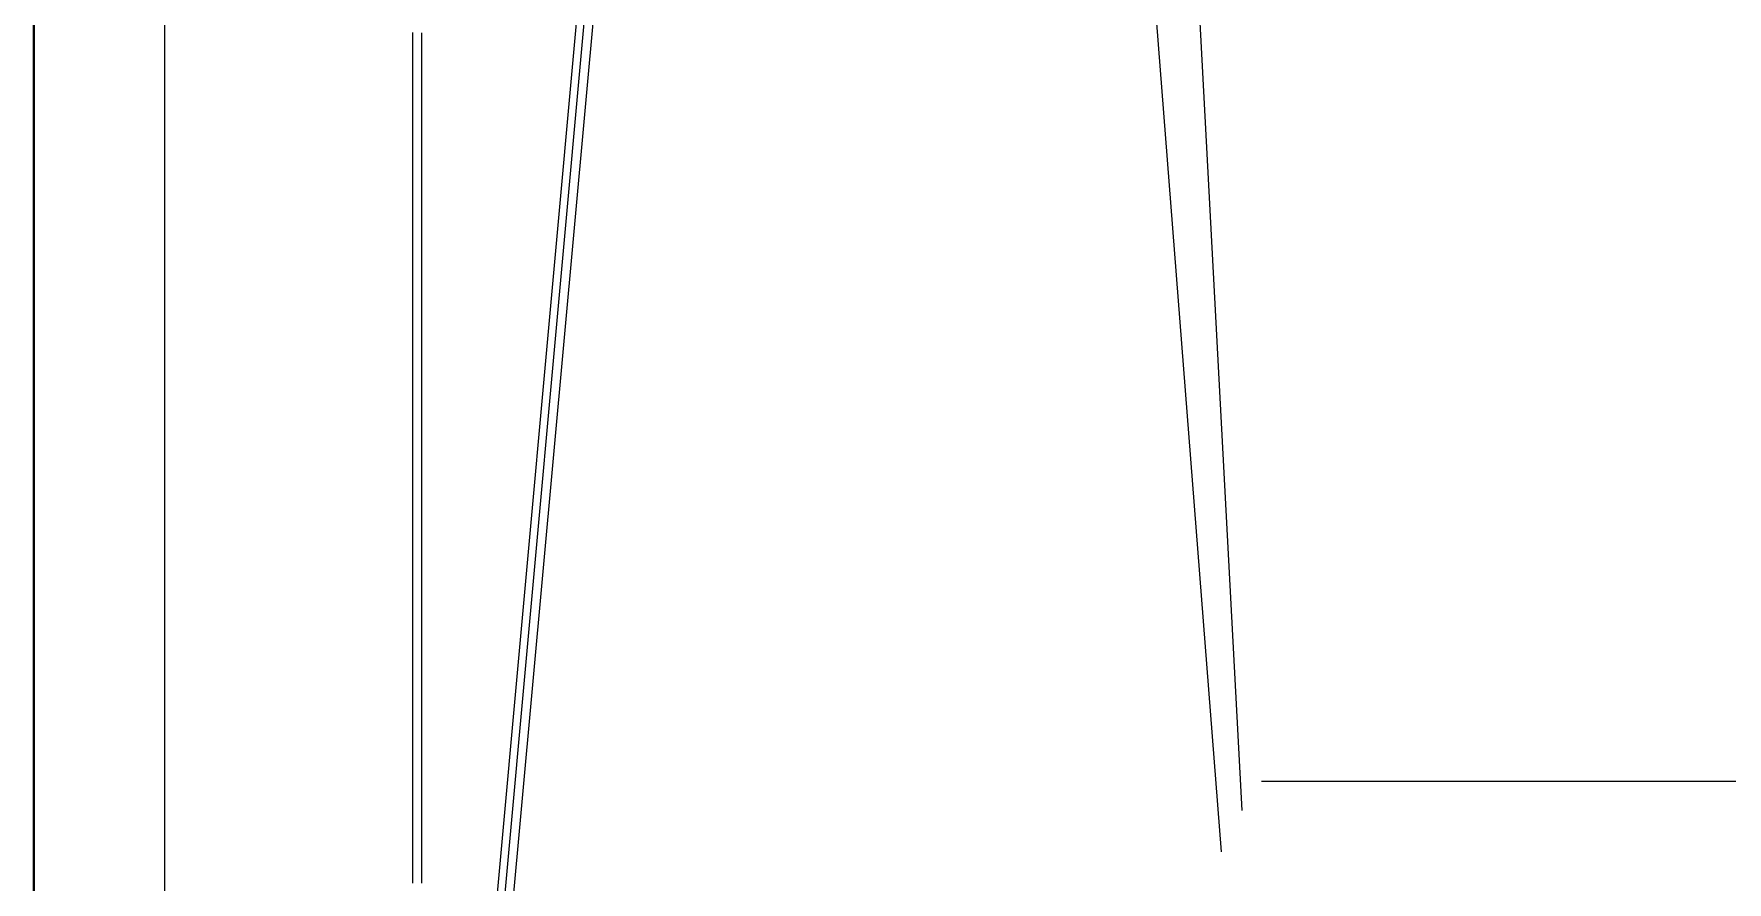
# Model space of a CAD drawing. Extents: x 65572 to 67208, y 30718 to 33598.
# Drawn here: x 66842.89 to 66849.36, y 32286.68 to 32289.92 of the extents above; entities that cross this region are included whole.
import ezdxf

# ---------------------------------------------------------------- set-up
doc = ezdxf.new("R2010")
doc.units = 0
doc.header["$LTSCALE"] = 0.5
doc.header["$MEASUREMENT"] = 0
for name, color, linetype, lineweight in [('Framing', 142, 'CONTINUOUS', 13), ('Layout', 154, 'CONTINUOUS', 5), ('Structure', 7, 'CONTINUOUS', 40)]:
    doc.layers.add(name, color=color, linetype=linetype, lineweight=lineweight)

msp = doc.modelspace()

# ---------------------------------------------------------------- linework, layer by layer
at = {"layer": 'Framing'}
msp.add_line((66843.3906, 32435.9142), (66843.3906, 32239.968), dxfattribs=at)
at = {"layer": 'Layout', "linetype": 'ByBlock'}
for p, q in [((66844.3383, 32283.0634), (66845.3383, 32294.0635)), ((66845.3383, 32293.755), (66844.3383, 32282.7549)), ((66845.3724, 32293.7576), (66844.3724, 32282.7576)), ((66847.5098, 32286.9487), (66847.1479, 32293.755)), ((66847.4308, 32286.7907), (66846.9303, 32293.2379)), ((66847.5845, 32287.0607), (66854.7846, 32287.0607))]:
    msp.add_line(p, q, dxfattribs=at)
at = {"layer": 'Layout', "linetype": 'ByBlock', "flags": 128}
msp.add_lwpolyline([(66844.3383, 32289.924), (66844.3383, 32289.9182), (66844.3383, 32289.9123), (66844.3383, 32289.9065), (66844.3383, 32289.9007), (66844.3383, 32289.8949), (66844.3383, 32289.889), (66844.3383, 32289.8832), (66844.3383, 32289.8774), (66844.3383, 32289.8716), (66844.3383, 32289.8657), (66844.3383, 32289.8599), (66844.3383, 32289.8541), (66844.3383, 32289.8483), (66844.3383, 32289.8424), (66844.3383, 32289.8366), (66844.3383, 32289.8308), (66844.3383, 32289.825), (66844.3383, 32289.8192), (66844.3383, 32289.8133), (66844.3383, 32289.8075), (66844.3383, 32289.8017), (66844.3383, 32289.7959), (66844.3383, 32289.79), (66844.3383, 32289.7842), (66844.3383, 32289.7784), (66844.3383, 32289.7726), (66844.3383, 32289.7667), (66844.3383, 32289.7609), (66844.3383, 32289.7551), (66844.3383, 32289.7493), (66844.3383, 32289.7434), (66844.3383, 32289.7376), (66844.3383, 32289.7318), (66844.3383, 32289.726), (66844.3383, 32289.7201), (66844.3383, 32289.7143), (66844.3383, 32289.7085), (66844.3383, 32289.7027), (66844.3383, 32289.6968), (66844.3383, 32289.691), (66844.3383, 32289.6852), (66844.3383, 32289.6794), (66844.3383, 32289.6736), (66844.3383, 32289.6677), (66844.3383, 32289.6619), (66844.3383, 32289.6561), (66844.3383, 32289.6503), (66844.3383, 32289.6444), (66844.3383, 32289.6386), (66844.3383, 32289.6328), (66844.3383, 32289.627), (66844.3383, 32289.6211), (66844.3383, 32289.6153), (66844.3383, 32289.6095), (66844.3383, 32289.6037), (66844.3383, 32289.5978), (66844.3383, 32289.592), (66844.3383, 32289.5862), (66844.3383, 32289.5804), (66844.3383, 32289.5745), (66844.3383, 32289.5687), (66844.3383, 32289.5629), (66844.3383, 32289.5571), (66844.3383, 32289.5512), (66844.3383, 32289.5457), (66844.3383, 32289.5405), (66844.3383, 32289.5353), (66844.3383, 32289.53), (66844.3383, 32289.5248), (66844.3383, 32289.5196), (66844.3383, 32289.5144), (66844.3383, 32289.5092), (66844.3383, 32289.5039), (66844.3383, 32289.4987), (66844.3383, 32289.4935), (66844.3383, 32289.4883), (66844.3383, 32289.483), (66844.3383, 32289.4778), (66844.3383, 32289.4726), (66844.3383, 32289.4674), (66844.3383, 32289.4621), (66844.3383, 32289.4569), (66844.3383, 32289.4517), (66844.3383, 32289.4465), (66844.3383, 32289.4412), (66844.3383, 32289.436), (66844.3383, 32289.4308), (66844.3383, 32289.4256), (66844.3383, 32289.4203), (66844.3383, 32289.4151), (66844.3383, 32289.4099), (66844.3383, 32289.4047), (66844.3383, 32289.3994), (66844.3383, 32289.3942), (66844.3383, 32289.389), (66844.3383, 32289.3838), (66844.3383, 32289.3785), (66844.3383, 32289.3733), (66844.3383, 32289.3681), (66844.3383, 32289.3629), (66844.3383, 32289.3576), (66844.3383, 32289.3524), (66844.3383, 32289.3472), (66844.3383, 32289.342), (66844.3383, 32289.3367), (66844.3383, 32289.3315), (66844.3383, 32289.3263), (66844.3383, 32289.3211), (66844.3383, 32289.3158), (66844.3383, 32289.3106), (66844.3383, 32289.3054), (66844.3383, 32289.3002), (66844.3383, 32289.2949), (66844.3383, 32289.2897), (66844.3383, 32289.2845), (66844.3383, 32289.2793), (66844.3383, 32289.274), (66844.3383, 32289.2688), (66844.3383, 32289.2636), (66844.3383, 32289.2584), (66844.3383, 32289.2531), (66844.3383, 32289.2479), (66844.3383, 32289.2427), (66844.3383, 32289.2375), (66844.3383, 32289.2322), (66844.3383, 32289.227), (66844.3383, 32289.2218), (66844.3383, 32289.2166), (66844.3383, 32289.2114), (66844.3383, 32289.2061), (66844.3383, 32289.2009), (66844.3383, 32289.1957), (66844.3383, 32289.1905), (66844.3383, 32289.1852), (66844.3383, 32289.18), (66844.3383, 32289.1748), (66844.3383, 32289.1696), (66844.3383, 32289.1643), (66844.3383, 32289.1591), (66844.3383, 32289.1539), (66844.3383, 32289.1487), (66844.3383, 32289.1434), (66844.3383, 32289.1382), (66844.3383, 32289.133), (66844.3383, 32289.1278), (66844.3383, 32289.1225), (66844.3383, 32289.1173), (66844.3383, 32289.1121), (66844.3383, 32289.1069), (66844.3383, 32289.1016), (66844.3383, 32289.0964), (66844.3383, 32289.0912), (66844.3383, 32289.086), (66844.3383, 32289.0807), (66844.3383, 32289.0755), (66844.3383, 32289.0703), (66844.3383, 32289.0651), (66844.3383, 32289.0598), (66844.3383, 32289.0546), (66844.3383, 32289.0494), (66844.3383, 32289.0442), (66844.3383, 32289.0389), (66844.3383, 32289.0337), (66844.3383, 32289.0285), (66844.3383, 32289.0233), (66844.3383, 32289.018), (66844.3383, 32289.0128), (66844.3383, 32289.0076), (66844.3383, 32289.0024), (66844.3383, 32288.9971), (66844.3383, 32288.9919), (66844.3383, 32288.9867), (66844.3383, 32288.9815), (66844.3383, 32288.9762), (66844.3383, 32288.971), (66844.3383, 32288.9658), (66844.3383, 32288.9606), (66844.3383, 32288.9553), (66844.3383, 32288.9501), (66844.3383, 32288.9449), (66844.3383, 32288.9397), (66844.3383, 32288.9345), (66844.3383, 32288.9292), (66844.3383, 32288.924), (66844.3383, 32288.9188), (66844.3383, 32288.9136), (66844.3383, 32288.9083), (66844.3383, 32288.9031), (66844.3383, 32288.8979), (66844.3383, 32288.8927), (66844.3383, 32288.8874), (66844.3383, 32288.8822), (66844.3383, 32288.877), (66844.3383, 32288.8718), (66844.3383, 32288.8665), (66844.3383, 32288.8613), (66844.3383, 32288.8561), (66844.3383, 32288.8509), (66844.3383, 32288.8456), (66844.3383, 32288.8404), (66844.3383, 32288.8352), (66844.3383, 32288.83), (66844.3383, 32288.8247), (66844.3383, 32288.8195), (66844.3383, 32288.8143), (66844.3383, 32288.8091), (66844.3383, 32288.8038), (66844.3383, 32288.7986), (66844.3383, 32288.7934), (66844.3383, 32288.7882), (66844.3383, 32288.7829), (66844.3383, 32288.7777), (66844.3383, 32288.7725), (66844.3383, 32288.7673), (66844.3383, 32288.762), (66844.3383, 32288.7568), (66844.3383, 32288.7516), (66844.3383, 32288.7464), (66844.3383, 32288.7411), (66844.3383, 32288.7359), (66844.3383, 32288.7307), (66844.3383, 32288.7255), (66844.3383, 32288.7202), (66844.3383, 32288.715), (66844.3383, 32288.7098), (66844.3383, 32288.7046), (66844.3383, 32288.6993), (66844.3383, 32288.6941), (66844.3383, 32288.6889), (66844.3383, 32288.6837), (66844.3383, 32288.6784), (66844.3383, 32288.6732), (66844.3383, 32288.668), (66844.3383, 32288.6628), (66844.3383, 32288.6576), (66844.3383, 32288.6523), (66844.3383, 32288.6471), (66844.3383, 32288.6419), (66844.3383, 32288.6367), (66844.3383, 32288.6314), (66844.3383, 32288.6262), (66844.3383, 32288.621), (66844.3383, 32288.6158), (66844.3383, 32288.6105), (66844.3383, 32288.6053), (66844.3383, 32288.6001), (66844.3383, 32288.5949), (66844.3383, 32288.5896), (66844.3383, 32288.5844), (66844.3383, 32288.5792), (66844.3383, 32288.574), (66844.3383, 32288.5687), (66844.3383, 32288.5635), (66844.3383, 32288.5583), (66844.3383, 32288.5531), (66844.3383, 32288.5478), (66844.3383, 32288.5426), (66844.3383, 32288.5374), (66844.3383, 32288.5322), (66844.3383, 32288.5269), (66844.3383, 32288.5217), (66844.3383, 32288.5165), (66844.3383, 32288.5113), (66844.3383, 32288.506), (66844.3383, 32288.5008), (66844.3383, 32288.4956), (66844.3383, 32288.4904), (66844.3383, 32288.4851), (66844.3383, 32288.4799), (66844.3383, 32288.4747), (66844.3383, 32288.4695), (66844.3383, 32288.4642), (66844.3383, 32288.459), (66844.3383, 32288.4538), (66844.3383, 32288.4486), (66844.3383, 32288.4433), (66844.3383, 32288.4381), (66844.3383, 32288.4329), (66844.3383, 32288.4277), (66844.3383, 32288.4224), (66844.3383, 32288.4172), (66844.3383, 32288.412), (66844.3383, 32288.4068), (66844.3383, 32288.4015), (66844.3383, 32288.3963), (66844.3383, 32288.3911), (66844.3383, 32288.3859), (66844.3383, 32288.3807), (66844.3383, 32288.3754), (66844.3383, 32288.3702), (66844.3383, 32288.365), (66844.3383, 32288.3598), (66844.3383, 32288.3545), (66844.3383, 32288.3493), (66844.3383, 32288.3441), (66844.3383, 32288.3389), (66844.3383, 32288.3336), (66844.3383, 32288.3284), (66844.3383, 32288.3232), (66844.3383, 32288.318), (66844.3383, 32288.3127), (66844.3383, 32288.3075), (66844.3383, 32288.3023), (66844.3383, 32288.2971), (66844.3383, 32288.2918), (66844.3383, 32288.2866), (66844.3383, 32288.2814), (66844.3383, 32288.2762), (66844.3383, 32288.2709), (66844.3383, 32288.2657), (66844.3383, 32288.2605), (66844.3383, 32288.2553), (66844.3383, 32288.25), (66844.3383, 32288.2448), (66844.3383, 32288.2396), (66844.3383, 32288.2344), (66844.3383, 32288.2291), (66844.3383, 32288.2239), (66844.3383, 32288.2187), (66844.3383, 32288.2135), (66844.3383, 32288.2082), (66844.3383, 32288.203), (66844.3383, 32288.1978), (66844.3383, 32288.1926), (66844.3383, 32288.1873), (66844.3383, 32288.1821), (66844.3383, 32288.1769), (66844.3383, 32288.1717), (66844.3383, 32288.1664), (66844.3383, 32288.1612), (66844.3383, 32288.156), (66844.3383, 32288.1508), (66844.3383, 32288.1455), (66844.3383, 32288.1403), (66844.3383, 32288.1351), (66844.3383, 32288.1299), (66844.3383, 32288.1246), (66844.3383, 32288.1194), (66844.3383, 32288.1142), (66844.3383, 32288.109), (66844.3383, 32288.1038), (66844.3383, 32288.0985), (66844.3383, 32288.0933), (66844.3383, 32288.0881), (66844.3383, 32288.0829), (66844.3383, 32288.0776), (66844.3383, 32288.0724), (66844.3383, 32288.0672), (66844.3383, 32288.062), (66844.3383, 32288.0567), (66844.3383, 32288.0515), (66844.3383, 32288.0463), (66844.3383, 32288.0411), (66844.3383, 32288.0358), (66844.3383, 32288.0306), (66844.3383, 32288.0254), (66844.3383, 32288.0202), (66844.3383, 32288.0149), (66844.3383, 32288.0097), (66844.3383, 32288.0045), (66844.3383, 32287.9993), (66844.3383, 32287.994), (66844.3383, 32287.9888), (66844.3383, 32287.9836), (66844.3383, 32287.9784), (66844.3383, 32287.9731), (66844.3383, 32287.9679), (66844.3383, 32287.9627), (66844.3383, 32287.9575), (66844.3383, 32287.9522), (66844.3383, 32287.947), (66844.3383, 32287.9418), (66844.3383, 32287.9366), (66844.3383, 32287.9313), (66844.3383, 32287.9261), (66844.3383, 32287.9209), (66844.3383, 32287.9157), (66844.3383, 32287.9104), (66844.3383, 32287.9052), (66844.3383, 32287.9), (66844.3383, 32287.8948), (66844.3383, 32287.8895), (66844.3383, 32287.8843), (66844.3383, 32287.8791), (66844.3383, 32287.8739), (66844.3383, 32287.8686), (66844.3383, 32287.8634), (66844.3383, 32287.8582), (66844.3383, 32287.853), (66844.3383, 32287.8477), (66844.3383, 32287.8425), (66844.3383, 32287.8373), (66844.3383, 32287.8321), (66844.3383, 32287.8269), (66844.3383, 32287.8216), (66844.3383, 32287.8164), (66844.3383, 32287.8112), (66844.3383, 32287.806), (66844.3383, 32287.8007), (66844.3383, 32287.7955), (66844.3383, 32287.7903), (66844.3383, 32287.7851), (66844.3383, 32287.7798), (66844.3383, 32287.7746), (66844.3383, 32287.7694), (66844.3383, 32287.7642), (66844.3383, 32287.7589), (66844.3383, 32287.7537), (66844.3383, 32287.7485), (66844.3383, 32287.7433), (66844.3383, 32287.738), (66844.3383, 32287.7328), (66844.3383, 32287.7276), (66844.3383, 32287.7224), (66844.3383, 32287.7171), (66844.3383, 32287.7119), (66844.3383, 32287.7067), (66844.3383, 32287.7015), (66844.3383, 32287.6962), (66844.3383, 32287.691), (66844.3383, 32287.6858), (66844.3383, 32287.6806), (66844.3383, 32287.6753), (66844.3383, 32287.6701), (66844.3383, 32287.6649), (66844.3383, 32287.6597), (66844.3383, 32287.6544), (66844.3383, 32287.6492), (66844.3383, 32287.644), (66844.3383, 32287.6388), (66844.3383, 32287.6335), (66844.3383, 32287.6283), (66844.3383, 32287.6231), (66844.3383, 32287.6179), (66844.3383, 32287.6126), (66844.3383, 32287.6074), (66844.3383, 32287.6022), (66844.3383, 32287.597), (66844.3383, 32287.5917), (66844.3383, 32287.5865), (66844.3383, 32287.5813), (66844.3383, 32287.5761), (66844.3383, 32287.5708), (66844.3383, 32287.5656), (66844.3383, 32287.5604), (66844.3383, 32287.5552), (66844.3383, 32287.55), (66844.3383, 32287.5447), (66844.3383, 32287.5395), (66844.3383, 32287.5343), (66844.3383, 32287.5291), (66844.3383, 32287.5238), (66844.3383, 32287.5186), (66844.3383, 32287.5134), (66844.3383, 32287.5082), (66844.3383, 32287.5029), (66844.3383, 32287.4977), (66844.3383, 32287.4925), (66844.3383, 32287.4873), (66844.3383, 32287.482), (66844.3383, 32287.4768), (66844.3383, 32287.4716), (66844.3383, 32287.4664), (66844.3383, 32287.4611), (66844.3383, 32287.4559), (66844.3383, 32287.4507), (66844.3383, 32287.4455), (66844.3383, 32287.4402), (66844.3383, 32287.435), (66844.3383, 32287.4298), (66844.3383, 32287.4246), (66844.3383, 32287.4193), (66844.3383, 32287.4141), (66844.3383, 32287.4089), (66844.3383, 32287.4037), (66844.3383, 32287.3984), (66844.3383, 32287.3932), (66844.3383, 32287.388), (66844.3383, 32287.3828), (66844.3383, 32287.3775), (66844.3383, 32287.3723), (66844.3383, 32287.3671), (66844.3383, 32287.3619), (66844.3383, 32287.3566), (66844.3383, 32287.3514), (66844.3383, 32287.3462), (66844.3383, 32287.341), (66844.3383, 32287.3357), (66844.3383, 32287.3305), (66844.3383, 32287.3253), (66844.3383, 32287.3201), (66844.3383, 32287.3148), (66844.3383, 32287.3096), (66844.3383, 32287.3044), (66844.3383, 32287.2992), (66844.3383, 32287.2939), (66844.3383, 32287.2887), (66844.3383, 32287.2835), (66844.3383, 32287.2783), (66844.3383, 32287.2731), (66844.3383, 32287.2687), (66844.3383, 32287.2643), (66844.3383, 32287.26), (66844.3383, 32287.2556), (66844.3383, 32287.2512), (66844.3383, 32287.2469), (66844.3383, 32287.2425), (66844.3383, 32287.2381), (66844.3383, 32287.2338), (66844.3383, 32287.2294), (66844.3383, 32287.2251), (66844.3383, 32287.2207), (66844.3383, 32287.2163), (66844.3383, 32287.212), (66844.3383, 32287.2076), (66844.3383, 32287.2032), (66844.3383, 32287.1989), (66844.3383, 32287.1945), (66844.3383, 32287.1902), (66844.3383, 32287.1858), (66844.3383, 32287.1814), (66844.3383, 32287.1771), (66844.3383, 32287.1727), (66844.3383, 32287.1683), (66844.3383, 32287.164), (66844.3383, 32287.1596), (66844.3383, 32287.1552), (66844.3383, 32287.1509), (66844.3383, 32287.1465), (66844.3383, 32287.1422), (66844.3383, 32287.1378), (66844.3383, 32287.1334), (66844.3383, 32287.1291), (66844.3383, 32287.1247), (66844.3383, 32287.1203), (66844.3383, 32287.116), (66844.3383, 32287.1116), (66844.3383, 32287.1073), (66844.3383, 32287.1029), (66844.3383, 32287.0985), (66844.3383, 32287.0942), (66844.3383, 32287.0898), (66844.3383, 32287.0854), (66844.3383, 32287.0811), (66844.3383, 32287.0767), (66844.3383, 32287.0723), (66844.3383, 32287.068), (66844.3383, 32287.0636), (66844.3383, 32287.0593), (66844.3383, 32287.0549), (66844.3383, 32287.0505), (66844.3383, 32287.0462), (66844.3383, 32287.0418), (66844.3383, 32287.0374), (66844.3383, 32287.0331), (66844.3383, 32287.0287), (66844.3383, 32287.0244), (66844.3383, 32287.02), (66844.3383, 32287.0156), (66844.3383, 32287.0113), (66844.3383, 32287.0069), (66844.3383, 32287.0025), (66844.3383, 32286.9982), (66844.3383, 32286.9938), (66844.3383, 32286.9895), (66844.3383, 32286.9851), (66844.3383, 32286.9807), (66844.3383, 32286.9764), (66844.3383, 32286.972), (66844.3383, 32286.9676), (66844.3383, 32286.9633), (66844.3383, 32286.9589), (66844.3383, 32286.9545), (66844.3383, 32286.9502), (66844.3383, 32286.9458), (66844.3383, 32286.9415), (66844.3383, 32286.9371), (66844.3383, 32286.9327), (66844.3383, 32286.9284), (66844.3383, 32286.924), (66844.3383, 32286.9196), (66844.3383, 32286.9153), (66844.3383, 32286.9109), (66844.3383, 32286.9066), (66844.3383, 32286.9022), (66844.3383, 32286.8978), (66844.3383, 32286.8935), (66844.3383, 32286.8891), (66844.3383, 32286.8847), (66844.3383, 32286.8804), (66844.3383, 32286.876), (66844.3383, 32286.8716), (66844.3383, 32286.8673), (66844.3383, 32286.8629), (66844.3383, 32286.8586), (66844.3383, 32286.8542), (66844.3383, 32286.8498), (66844.3383, 32286.8455), (66844.3383, 32286.8411), (66844.3383, 32286.8367), (66844.3383, 32286.8324), (66844.3383, 32286.828), (66844.3383, 32286.8237), (66844.3383, 32286.8193), (66844.3383, 32286.8149), (66844.3383, 32286.8106), (66844.3383, 32286.8062), (66844.3383, 32286.8018), (66844.3383, 32286.7975), (66844.3383, 32286.7931), (66844.3383, 32286.7888), (66844.3383, 32286.7844), (66844.3383, 32286.78), (66844.3383, 32286.7757), (66844.3383, 32286.7713), (66844.3383, 32286.7669), (66844.3383, 32286.7626), (66844.3383, 32286.7582), (66844.3383, 32286.7538), (66844.3383, 32286.7495), (66844.3383, 32286.7451), (66844.3383, 32286.7408), (66844.3383, 32286.7364), (66844.3383, 32286.732), (66844.3383, 32286.7277), (66844.3383, 32286.7233), (66844.3383, 32286.7189), (66844.3383, 32286.7146), (66844.3383, 32286.7102), (66844.3383, 32286.7059), (66844.3383, 32286.7015), (66844.3383, 32286.6971), (66844.3383, 32286.6928), (66844.3383, 32286.6884), (66844.3383, 32286.684), (66844.3383, 32286.6797), (66844.3383, 32286.6753), (66844.3383, 32286.6709)], dxfattribs=at)
at = {"layer": 'Layout', "linetype": 'ByBlock'}
msp.add_lwpolyline([(66844.3724, 32289.9229), (66844.3724, 32289.9171), (66844.3724, 32289.9114), (66844.3724, 32289.9057), (66844.3724, 32289.9), (66844.3724, 32289.8943), (66844.3724, 32289.8886), (66844.3724, 32289.8829), (66844.3724, 32289.8772), (66844.3724, 32289.8715), (66844.3724, 32289.8658), (66844.3724, 32289.8601), (66844.3724, 32289.8543), (66844.3724, 32289.8486), (66844.3724, 32289.8429), (66844.3724, 32289.8372), (66844.3724, 32289.8315), (66844.3724, 32289.8258), (66844.3724, 32289.8201), (66844.3724, 32289.8144), (66844.3724, 32289.8087), (66844.3724, 32289.803), (66844.3724, 32289.7973), (66844.3724, 32289.7916), (66844.3724, 32289.7858), (66844.3724, 32289.7801), (66844.3724, 32289.7744), (66844.3724, 32289.7687), (66844.3724, 32289.763), (66844.3724, 32289.7573), (66844.3724, 32289.7516), (66844.3724, 32289.7459), (66844.3724, 32289.7402), (66844.3724, 32289.7345), (66844.3724, 32289.7288), (66844.3724, 32289.7231), (66844.3724, 32289.7173), (66844.3724, 32289.7116), (66844.3724, 32289.7059), (66844.3724, 32289.7002), (66844.3724, 32289.6945), (66844.3724, 32289.6888), (66844.3724, 32289.6831), (66844.3724, 32289.6774), (66844.3724, 32289.6717), (66844.3724, 32289.666), (66844.3724, 32289.6603), (66844.3724, 32289.6545), (66844.3724, 32289.6488), (66844.3724, 32289.6431), (66844.3724, 32289.6374), (66844.3724, 32289.6317), (66844.3724, 32289.626), (66844.3724, 32289.6203), (66844.3724, 32289.6146), (66844.3724, 32289.6089), (66844.3724, 32289.6032), (66844.3724, 32289.5975), (66844.3724, 32289.5918), (66844.3724, 32289.586), (66844.3724, 32289.5803), (66844.3724, 32289.5746), (66844.3724, 32289.5689), (66844.3724, 32289.5632), (66844.3724, 32289.5575), (66844.3724, 32289.5518), (66844.3724, 32289.5463), (66844.3724, 32289.5409), (66844.3724, 32289.5355), (66844.3724, 32289.5301), (66844.3724, 32289.5247), (66844.3724, 32289.5193), (66844.3724, 32289.5139), (66844.3724, 32289.5085), (66844.3724, 32289.5031), (66844.3724, 32289.4977), (66844.3724, 32289.4923), (66844.3724, 32289.4869), (66844.3724, 32289.4814), (66844.3724, 32289.476), (66844.3724, 32289.4706), (66844.3724, 32289.4652), (66844.3724, 32289.4598), (66844.3724, 32289.4544), (66844.3724, 32289.449), (66844.3724, 32289.4436), (66844.3724, 32289.4382), (66844.3724, 32289.4328), (66844.3724, 32289.4274), (66844.3724, 32289.422), (66844.3724, 32289.4165), (66844.3724, 32289.4111), (66844.3724, 32289.4057), (66844.3724, 32289.4003), (66844.3724, 32289.3949), (66844.3724, 32289.3895), (66844.3724, 32289.3841), (66844.3724, 32289.3787), (66844.3724, 32289.3733), (66844.3724, 32289.3679), (66844.3724, 32289.3625), (66844.3724, 32289.3571), (66844.3724, 32289.3517), (66844.3724, 32289.3462), (66844.3724, 32289.3408), (66844.3724, 32289.3354), (66844.3724, 32289.33), (66844.3724, 32289.3246), (66844.3724, 32289.3192), (66844.3724, 32289.3138), (66844.3724, 32289.3084), (66844.3724, 32289.303), (66844.3724, 32289.2976), (66844.3724, 32289.2922), (66844.3724, 32289.2868), (66844.3724, 32289.2813), (66844.3724, 32289.2759), (66844.3724, 32289.2705), (66844.3724, 32289.2651), (66844.3724, 32289.2597), (66844.3724, 32289.2543), (66844.3724, 32289.2489), (66844.3724, 32289.2435), (66844.3724, 32289.2381), (66844.3724, 32289.2327), (66844.3724, 32289.2273), (66844.3724, 32289.2219), (66844.3724, 32289.2165), (66844.3724, 32289.211), (66844.3724, 32289.2056), (66844.3724, 32289.2002), (66844.3724, 32289.1948), (66844.3724, 32289.1894), (66844.3724, 32289.184), (66844.3724, 32289.1786), (66844.3724, 32289.1732), (66844.3724, 32289.1678), (66844.3724, 32289.1624), (66844.3724, 32289.157), (66844.3724, 32289.1516), (66844.3724, 32289.1462), (66844.3724, 32289.1407), (66844.3724, 32289.1353), (66844.3724, 32289.1299), (66844.3724, 32289.1245), (66844.3724, 32289.1191), (66844.3724, 32289.1137), (66844.3724, 32289.1083), (66844.3724, 32289.1029), (66844.3724, 32289.0975), (66844.3724, 32289.0921), (66844.3724, 32289.0867), (66844.3724, 32289.0813), (66844.3724, 32289.0758), (66844.3724, 32289.0704), (66844.3724, 32289.065), (66844.3724, 32289.0596), (66844.3724, 32289.0542), (66844.3724, 32289.0488), (66844.3724, 32289.0434), (66844.3724, 32289.038), (66844.3724, 32289.0326), (66844.3724, 32289.0272), (66844.3724, 32289.0218), (66844.3724, 32289.0164), (66844.3724, 32289.011), (66844.3724, 32289.0055), (66844.3724, 32289.0001), (66844.3724, 32288.9947), (66844.3724, 32288.9893), (66844.3724, 32288.9839), (66844.3724, 32288.9785), (66844.3724, 32288.9731), (66844.3724, 32288.9677), (66844.3724, 32288.9623), (66844.3724, 32288.9569), (66844.3724, 32288.9515), (66844.3724, 32288.9461), (66844.3724, 32288.9406), (66844.3724, 32288.9352), (66844.3724, 32288.9298), (66844.3724, 32288.9244), (66844.3724, 32288.919), (66844.3724, 32288.9136), (66844.3724, 32288.9082), (66844.3724, 32288.9028), (66844.3724, 32288.8974), (66844.3724, 32288.892), (66844.3724, 32288.8866), (66844.3724, 32288.8812), (66844.3724, 32288.8758), (66844.3724, 32288.8703), (66844.3724, 32288.8649), (66844.3724, 32288.8595), (66844.3724, 32288.8541), (66844.3724, 32288.8487), (66844.3724, 32288.8433), (66844.3724, 32288.8379), (66844.3724, 32288.8325), (66844.3724, 32288.8271), (66844.3724, 32288.8217), (66844.3724, 32288.8163), (66844.3724, 32288.8109), (66844.3724, 32288.8054), (66844.3724, 32288.8), (66844.3724, 32288.7946), (66844.3724, 32288.7892), (66844.3724, 32288.7838), (66844.3724, 32288.7784), (66844.3724, 32288.773), (66844.3724, 32288.7676), (66844.3724, 32288.7622), (66844.3724, 32288.7568), (66844.3724, 32288.7514), (66844.3724, 32288.746), (66844.3724, 32288.7406), (66844.3724, 32288.7351), (66844.3724, 32288.7297), (66844.3724, 32288.7243), (66844.3724, 32288.7189), (66844.3724, 32288.7135), (66844.3724, 32288.7081), (66844.3724, 32288.7027), (66844.3724, 32288.6973), (66844.3724, 32288.6919), (66844.3724, 32288.6865), (66844.3724, 32288.6811), (66844.3724, 32288.6757), (66844.3724, 32288.6702), (66844.3724, 32288.6648), (66844.3724, 32288.6594), (66844.3724, 32288.654), (66844.3724, 32288.6486), (66844.3724, 32288.6432), (66844.3724, 32288.6378), (66844.3724, 32288.6324), (66844.3724, 32288.627), (66844.3724, 32288.6216), (66844.3724, 32288.6162), (66844.3724, 32288.6108), (66844.3724, 32288.6054), (66844.3724, 32288.5999), (66844.3724, 32288.5945), (66844.3724, 32288.5891), (66844.3724, 32288.5837), (66844.3724, 32288.5783), (66844.3724, 32288.5729), (66844.3724, 32288.5675), (66844.3724, 32288.5621), (66844.3724, 32288.5567), (66844.3724, 32288.5513), (66844.3724, 32288.5459), (66844.3724, 32288.5405), (66844.3724, 32288.535), (66844.3724, 32288.5296), (66844.3724, 32288.5242), (66844.3724, 32288.5188), (66844.3724, 32288.5134), (66844.3724, 32288.508), (66844.3724, 32288.5026), (66844.3724, 32288.4972), (66844.3724, 32288.4918), (66844.3724, 32288.4864), (66844.3724, 32288.481), (66844.3724, 32288.4756), (66844.3724, 32288.4702), (66844.3724, 32288.4647), (66844.3724, 32288.4593), (66844.3724, 32288.4539), (66844.3724, 32288.4485), (66844.3724, 32288.4431), (66844.3724, 32288.4377), (66844.3724, 32288.4323), (66844.3724, 32288.4269), (66844.3724, 32288.4215), (66844.3724, 32288.4161), (66844.3724, 32288.4107), (66844.3724, 32288.4053), (66844.3724, 32288.3998), (66844.3724, 32288.3944), (66844.3724, 32288.389), (66844.3724, 32288.3836), (66844.3724, 32288.3782), (66844.3724, 32288.3728), (66844.3724, 32288.3678), (66844.3724, 32288.3628), (66844.3724, 32288.3577), (66844.3724, 32288.3527), (66844.3724, 32288.3476), (66844.3724, 32288.3426), (66844.3724, 32288.3376), (66844.3724, 32288.3325), (66844.3724, 32288.3275), (66844.3724, 32288.3224), (66844.3724, 32288.3174), (66844.3724, 32288.3124), (66844.3724, 32288.3073), (66844.3724, 32288.3023), (66844.3724, 32288.2972), (66844.3724, 32288.2922), (66844.3724, 32288.2872), (66844.3724, 32288.2821), (66844.3724, 32288.2771), (66844.3724, 32288.272), (66844.3724, 32288.267), (66844.3724, 32288.262), (66844.3724, 32288.2569), (66844.3724, 32288.2519), (66844.3724, 32288.2469), (66844.3724, 32288.2418), (66844.3724, 32288.2368), (66844.3724, 32288.2317), (66844.3724, 32288.2267), (66844.3724, 32288.2217), (66844.3724, 32288.2166), (66844.3724, 32288.2116), (66844.3724, 32288.2065), (66844.3724, 32288.2015), (66844.3724, 32288.1965), (66844.3724, 32288.1914), (66844.3724, 32288.1864), (66844.3724, 32288.1813), (66844.3724, 32288.1763), (66844.3724, 32288.1713), (66844.3724, 32288.1662), (66844.3724, 32288.1612), (66844.3724, 32288.1561), (66844.3724, 32288.1511), (66844.3724, 32288.1461), (66844.3724, 32288.141), (66844.3724, 32288.136), (66844.3724, 32288.1309), (66844.3724, 32288.1259), (66844.3724, 32288.1209), (66844.3724, 32288.1158), (66844.3724, 32288.1108), (66844.3724, 32288.1058), (66844.3724, 32288.1007), (66844.3724, 32288.0957), (66844.3724, 32288.0906), (66844.3724, 32288.0856), (66844.3724, 32288.0806), (66844.3724, 32288.0755), (66844.3724, 32288.0705), (66844.3724, 32288.0654), (66844.3724, 32288.0604), (66844.3724, 32288.0554), (66844.3724, 32288.0503), (66844.3724, 32288.0453), (66844.3724, 32288.0402), (66844.3724, 32288.0352), (66844.3724, 32288.0302), (66844.3724, 32288.0251), (66844.3724, 32288.0201), (66844.3724, 32288.015), (66844.3724, 32288.01), (66844.3724, 32288.005), (66844.3724, 32287.9999), (66844.3724, 32287.9949), (66844.3724, 32287.9898), (66844.3724, 32287.9848), (66844.3724, 32287.9798), (66844.3724, 32287.9747), (66844.3724, 32287.9697), (66844.3724, 32287.9647), (66844.3724, 32287.9596), (66844.3724, 32287.9546), (66844.3724, 32287.9495), (66844.3724, 32287.9445), (66844.3724, 32287.9395), (66844.3724, 32287.9344), (66844.3724, 32287.9294), (66844.3724, 32287.9243), (66844.3724, 32287.9193), (66844.3724, 32287.9143), (66844.3724, 32287.9092), (66844.3724, 32287.9042), (66844.3724, 32287.8991), (66844.3724, 32287.8941), (66844.3724, 32287.8891), (66844.3724, 32287.884), (66844.3724, 32287.879), (66844.3724, 32287.8739), (66844.3724, 32287.8689), (66844.3724, 32287.8639), (66844.3724, 32287.8588), (66844.3724, 32287.8538), (66844.3724, 32287.8487), (66844.3724, 32287.8437), (66844.3724, 32287.8387), (66844.3724, 32287.8336), (66844.3724, 32287.8286), (66844.3724, 32287.8235), (66844.3724, 32287.8185), (66844.3724, 32287.8135), (66844.3724, 32287.8084), (66844.3724, 32287.8034), (66844.3724, 32287.7984), (66844.3724, 32287.7933), (66844.3724, 32287.7883), (66844.3724, 32287.7832), (66844.3724, 32287.7782), (66844.3724, 32287.7732), (66844.3724, 32287.7681), (66844.3724, 32287.7631), (66844.3724, 32287.758), (66844.3724, 32287.753), (66844.3724, 32287.748), (66844.3724, 32287.7429), (66844.3724, 32287.7379), (66844.3724, 32287.7328), (66844.3724, 32287.7278), (66844.3724, 32287.7228), (66844.3724, 32287.7177), (66844.3724, 32287.7127), (66844.3724, 32287.7076), (66844.3724, 32287.7026), (66844.3724, 32287.6976), (66844.3724, 32287.6925), (66844.3724, 32287.6875), (66844.3724, 32287.6824), (66844.3724, 32287.6774), (66844.3724, 32287.6724), (66844.3724, 32287.6673), (66844.3724, 32287.6623), (66844.3724, 32287.6573), (66844.3724, 32287.6522), (66844.3724, 32287.6472), (66844.3724, 32287.6421), (66844.3724, 32287.6371), (66844.3724, 32287.6321), (66844.3724, 32287.627), (66844.3724, 32287.622), (66844.3724, 32287.6169), (66844.3724, 32287.6119), (66844.3724, 32287.6069), (66844.3724, 32287.6018), (66844.3724, 32287.5968), (66844.3724, 32287.5917), (66844.3724, 32287.5867), (66844.3724, 32287.5817), (66844.3724, 32287.5766), (66844.3724, 32287.5716), (66844.3724, 32287.5665), (66844.3724, 32287.5615), (66844.3724, 32287.5565), (66844.3724, 32287.5514), (66844.3724, 32287.5464), (66844.3724, 32287.5413), (66844.3724, 32287.5363), (66844.3724, 32287.5313), (66844.3724, 32287.5262), (66844.3724, 32287.5212), (66844.3724, 32287.5162), (66844.3724, 32287.5111), (66844.3724, 32287.5061), (66844.3724, 32287.501), (66844.3724, 32287.496), (66844.3724, 32287.491), (66844.3724, 32287.4859), (66844.3724, 32287.4809), (66844.3724, 32287.4758), (66844.3724, 32287.4708), (66844.3724, 32287.4658), (66844.3724, 32287.4607), (66844.3724, 32287.4557), (66844.3724, 32287.4506), (66844.3724, 32287.4456), (66844.3724, 32287.4406), (66844.3724, 32287.4355), (66844.3724, 32287.4305), (66844.3724, 32287.4254), (66844.3724, 32287.4204), (66844.3724, 32287.4154), (66844.3724, 32287.4103), (66844.3724, 32287.4053), (66844.3724, 32287.4002), (66844.3724, 32287.3952), (66844.3724, 32287.3902), (66844.3724, 32287.3851), (66844.3724, 32287.3801), (66844.3724, 32287.3751), (66844.3724, 32287.37), (66844.3724, 32287.365), (66844.3724, 32287.3599), (66844.3724, 32287.3549), (66844.3724, 32287.3499), (66844.3724, 32287.3448), (66844.3724, 32287.3398), (66844.3724, 32287.3347), (66844.3724, 32287.3297), (66844.3724, 32287.3247), (66844.3724, 32287.3196), (66844.3724, 32287.3146), (66844.3724, 32287.3095), (66844.3724, 32287.3045), (66844.3724, 32287.2995), (66844.3724, 32287.2944), (66844.3724, 32287.2894), (66844.3724, 32287.2843), (66844.3724, 32287.2793), (66844.3724, 32287.2744), (66844.3724, 32287.2698), (66844.3724, 32287.2652), (66844.3724, 32287.2606), (66844.3724, 32287.256), (66844.3724, 32287.2514), (66844.3724, 32287.2467), (66844.3724, 32287.2421), (66844.3724, 32287.2375), (66844.3724, 32287.2329), (66844.3724, 32287.2283), (66844.3724, 32287.2237), (66844.3724, 32287.2191), (66844.3724, 32287.2145), (66844.3724, 32287.2099), (66844.3724, 32287.2053), (66844.3724, 32287.2007), (66844.3724, 32287.1961), (66844.3724, 32287.1915), (66844.3724, 32287.1868), (66844.3724, 32287.1822), (66844.3724, 32287.1776), (66844.3724, 32287.173), (66844.3724, 32287.1684), (66844.3724, 32287.1638), (66844.3724, 32287.1592), (66844.3724, 32287.1546), (66844.3724, 32287.15), (66844.3724, 32287.1454), (66844.3724, 32287.1408), (66844.3724, 32287.1362), (66844.3724, 32287.1316), (66844.3724, 32287.127), (66844.3724, 32287.1223), (66844.3724, 32287.1177), (66844.3724, 32287.1131), (66844.3724, 32287.1085), (66844.3724, 32287.1039), (66844.3724, 32287.0993), (66844.3724, 32287.0947), (66844.3724, 32287.0901), (66844.3724, 32287.0855), (66844.3724, 32287.0809), (66844.3724, 32287.0763), (66844.3724, 32287.0717), (66844.3724, 32287.0671), (66844.3724, 32287.0625), (66844.3724, 32287.0578), (66844.3724, 32287.0532), (66844.3724, 32287.0486), (66844.3724, 32287.044), (66844.3724, 32287.0394), (66844.3724, 32287.0348), (66844.3724, 32287.0302), (66844.3724, 32287.0256), (66844.3724, 32287.021), (66844.3724, 32287.0164), (66844.3724, 32287.0118), (66844.3724, 32287.0072), (66844.3724, 32287.0026), (66844.3724, 32286.9979), (66844.3724, 32286.9933), (66844.3724, 32286.9887), (66844.3724, 32286.9841), (66844.3724, 32286.9795), (66844.3724, 32286.9749), (66844.3724, 32286.9703), (66844.3724, 32286.9657), (66844.3724, 32286.9611), (66844.3724, 32286.9565), (66844.3724, 32286.9519), (66844.3724, 32286.9473), (66844.3724, 32286.9427), (66844.3724, 32286.9381), (66844.3724, 32286.9334), (66844.3724, 32286.9288), (66844.3724, 32286.9242), (66844.3724, 32286.9196), (66844.3724, 32286.915), (66844.3724, 32286.9104), (66844.3724, 32286.9058), (66844.3724, 32286.9012), (66844.3724, 32286.8966), (66844.3724, 32286.892), (66844.3724, 32286.8874), (66844.3724, 32286.8828), (66844.3724, 32286.8782), (66844.3724, 32286.8736), (66844.3724, 32286.8689), (66844.3724, 32286.8643), (66844.3724, 32286.8597), (66844.3724, 32286.8551), (66844.3724, 32286.8505), (66844.3724, 32286.8459), (66844.3724, 32286.8413), (66844.3724, 32286.8367), (66844.3724, 32286.8321), (66844.3724, 32286.8275), (66844.3724, 32286.8229), (66844.3724, 32286.8183), (66844.3724, 32286.8137), (66844.3724, 32286.809), (66844.3724, 32286.8044), (66844.3724, 32286.7998), (66844.3724, 32286.7952), (66844.3724, 32286.7906), (66844.3724, 32286.786), (66844.3724, 32286.7814), (66844.3724, 32286.7768), (66844.3724, 32286.7722), (66844.3724, 32286.7676), (66844.3724, 32286.763), (66844.3724, 32286.7584), (66844.3724, 32286.7538), (66844.3724, 32286.7492), (66844.3724, 32286.7445), (66844.3724, 32286.7399), (66844.3724, 32286.7353), (66844.3724, 32286.7307), (66844.3724, 32286.7261), (66844.3724, 32286.7215), (66844.3724, 32286.7169), (66844.3724, 32286.7123), (66844.3724, 32286.7077), (66844.3724, 32286.7031), (66844.3724, 32286.6985), (66844.3724, 32286.6939), (66844.3724, 32286.6893), (66844.3724, 32286.6847), (66844.3724, 32286.68), (66844.3724, 32286.6754), (66844.3724, 32286.6708)], dxfattribs=at)
at = {"layer": 'Structure'}
msp.add_line((66842.8906, 32440.968), (66842.8906, 32234.968), dxfattribs=at)

doc.saveas('drawing.dxf')
